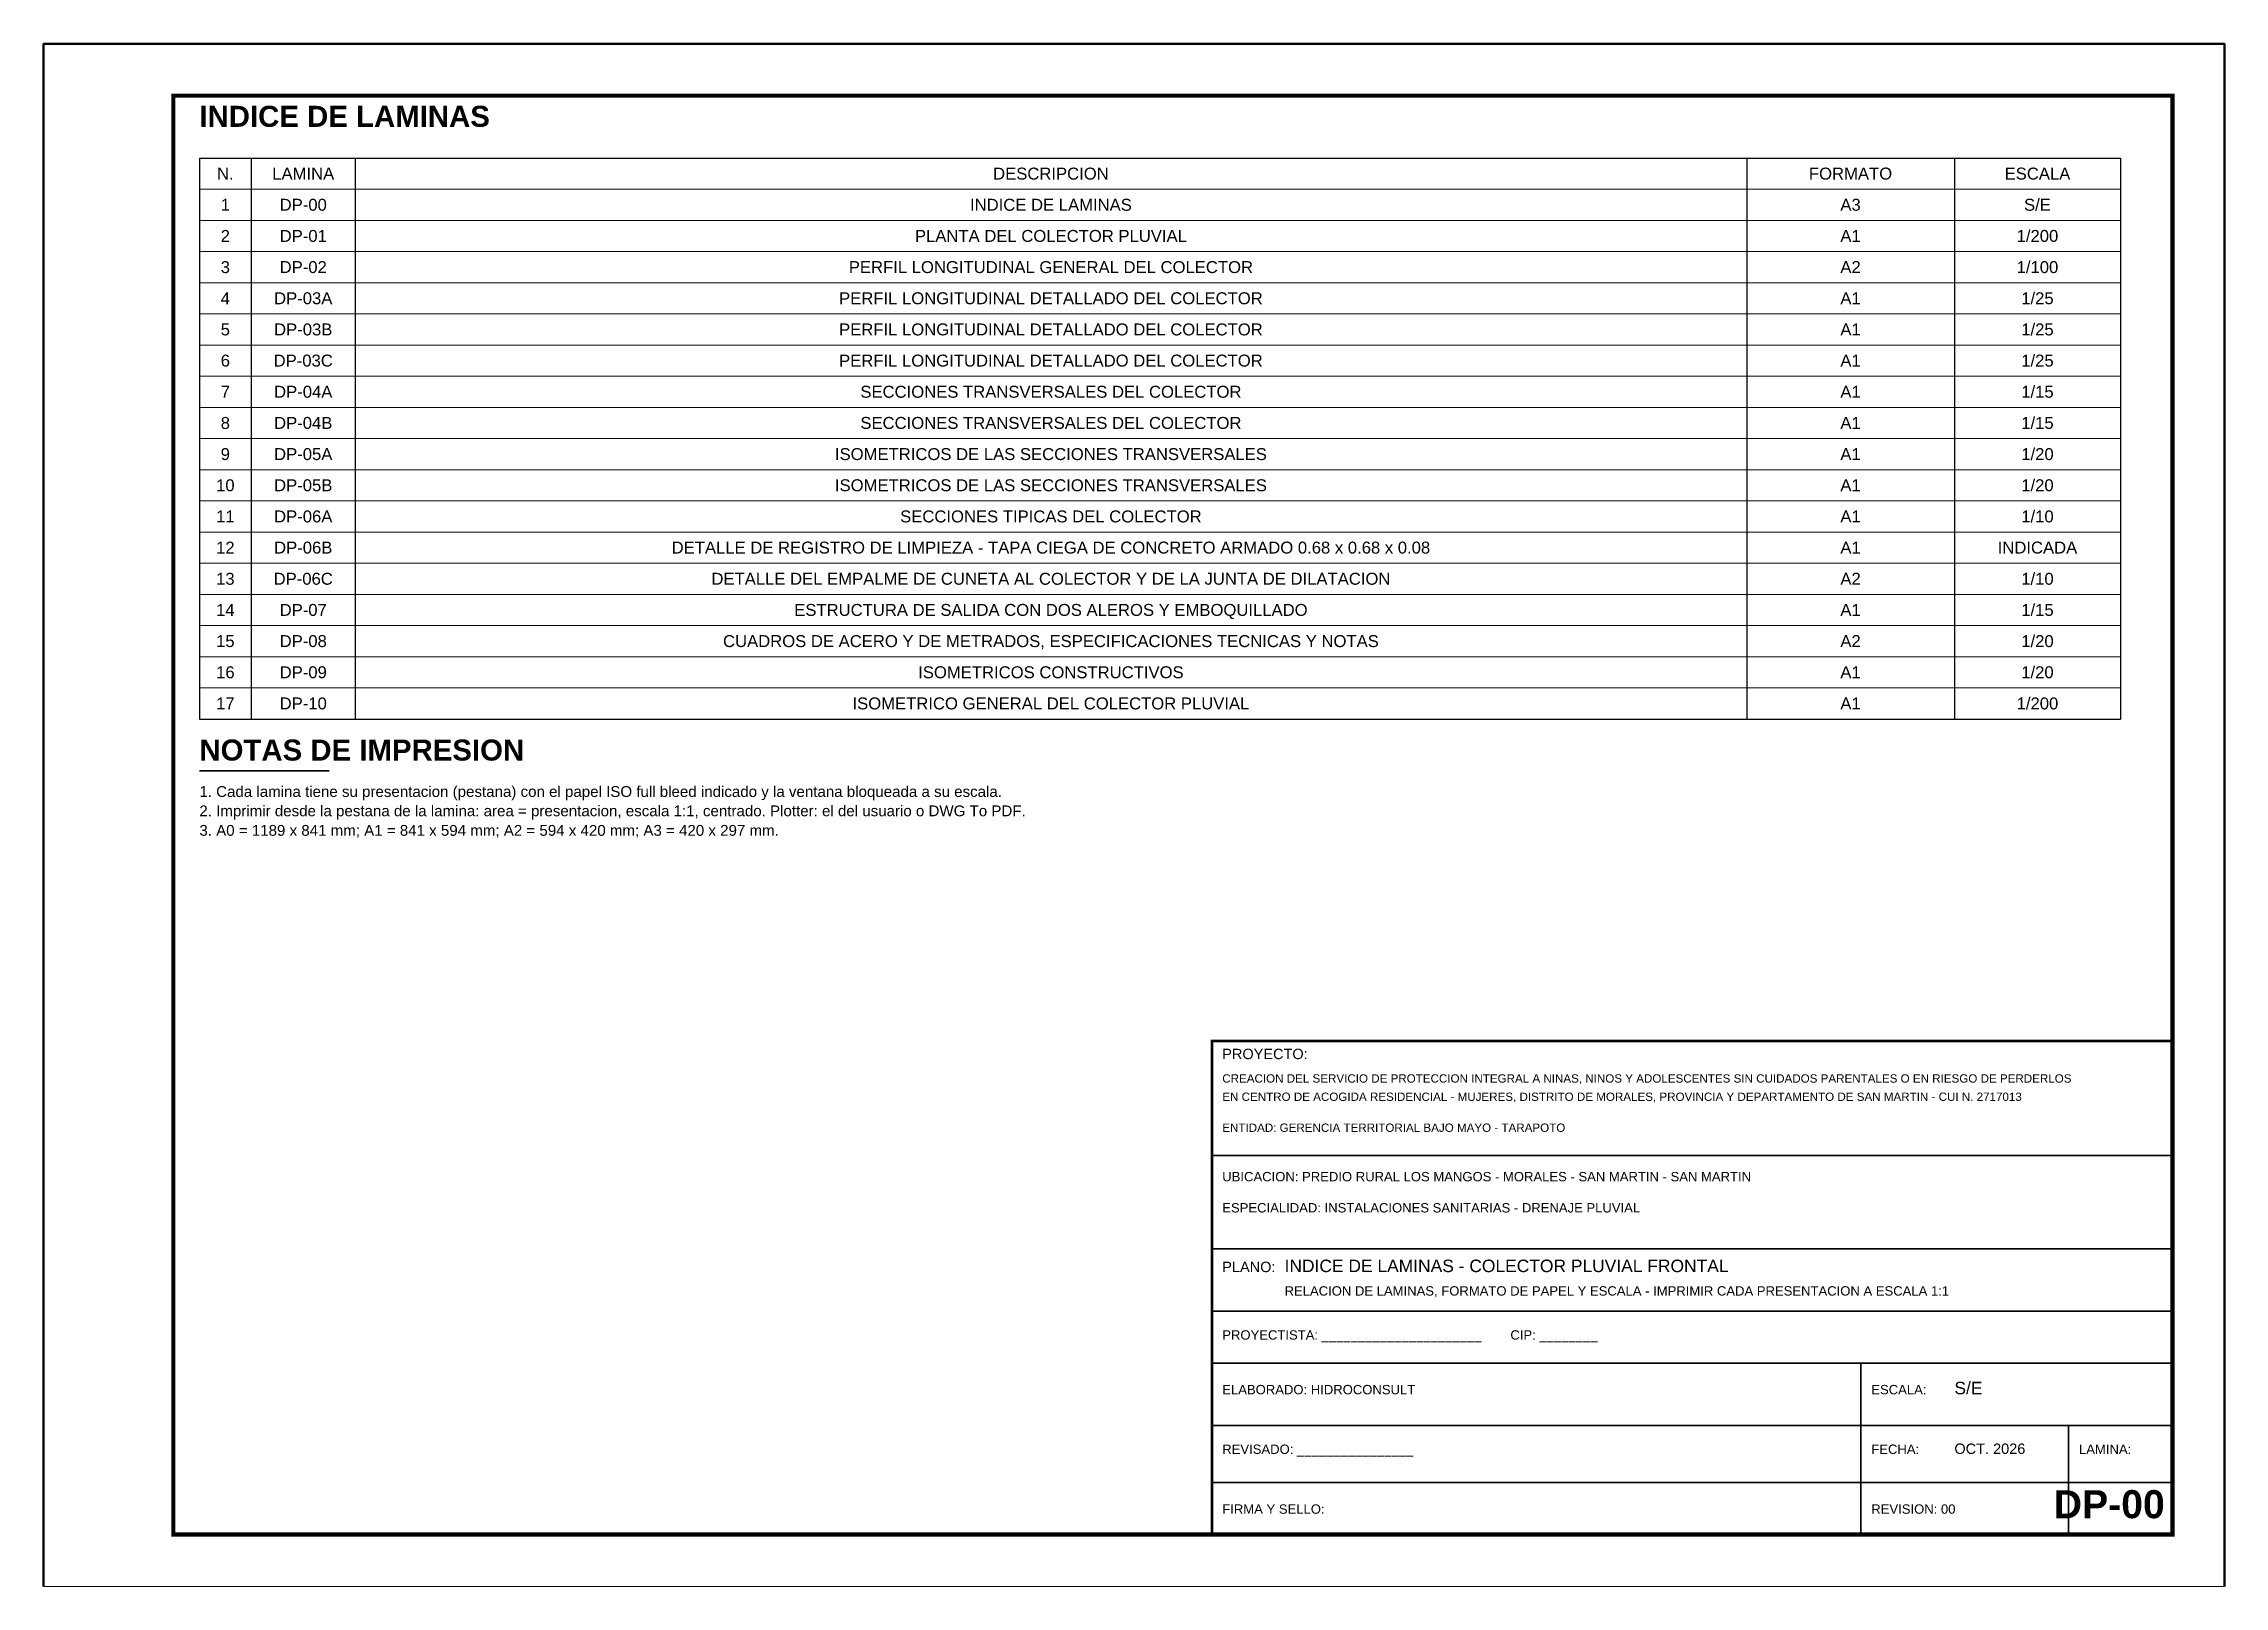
# Paper-space layout 'DP-00' of a CAD drawing. Header units: metres, sheet in millimetres. Extents: x 0 to 420, y 0 to 297.
# The model-space entities are those that its viewports show. They can reach past a viewport. Long polylines and large blocks are cut down to what shows.
import ezdxf
from ezdxf.enums import TextEntityAlignment as Align

# ---------------------------------------------------------------- set-up
doc = ezdxf.new("R2010")
doc.units = ezdxf.units.M
doc.header["$LTSCALE"] = 0.25
for name, color, linetype, lineweight in [('GRILLA', 9, 'CONTINUOUS', 13), ('MARCO', 7, 'CONTINUOUS', 50), ('ROTULO', 7, 'CONTINUOUS', 35), ('TITULOS', 160, 'CONTINUOUS', 35)]:
    doc.layers.add(name, color=color, linetype=linetype, lineweight=lineweight)
for name, color, linetype in [('ROTULO-TEXTO', 7, 'CONTINUOUS'), ('TEXTOS', 7, 'CONTINUOUS'), ('TEXTOS-NOTAS', 7, 'CONTINUOUS')]:
    doc.layers.add(name, color=color, linetype=linetype)
doc.styles.get("Standard").update_dxf_attribs({"font": 'arial.ttf'})
doc.styles.add('TITULOS', font='arialbd.ttf')

msp = doc.modelspace()

# ---------------------------------------------------------------- linework, layer by layer
at = {"layer": 'GRILLA'}
for p, q in [((-15.25, 6.725), (-6, 6.725)), ((-15.25, 6.575), (-6, 6.575)), ((-15.25, 6.425), (-6, 6.425)), ((-15.25, 6.275), (-6, 6.275)), ((-15.25, 6.125), (-6, 6.125)), ((-15.25, 5.975), (-6, 5.975)), ((-15.25, 5.825), (-6, 5.825)), ((-15.25, 5.675), (-6, 5.675)), ((-15.25, 5.525), (-6, 5.525)), ((-15.25, 5.375), (-6, 5.375)), ((-15.25, 5.225), (-6, 5.225)), ((-15.25, 5.075), (-6, 5.075)), ((-15.25, 4.925), (-6, 4.925)), ((-15.25, 4.775), (-6, 4.775)), ((-15.25, 4.625), (-6, 4.625)), ((-15.25, 4.475), (-6, 4.475)), ((-15.25, 4.325), (-6, 4.325))]:
    msp.add_line(p, q, dxfattribs=at)
at = {"layer": 'MARCO'}
msp.add_lwpolyline([(-16, 0), (-5.5, 0), (-5.5, 7.425), (-16, 7.425)], close=True, dxfattribs=at)
at = {"layer": 'MARCO', "const_width": 0.02}
msp.add_lwpolyline([(-15.375, 0.25), (-5.75, 0.25), (-5.75, 7.175), (-15.375, 7.175)], close=True, dxfattribs=at)
at = {"layer": 'ROTULO'}
for p, q in [((-10.375, 2.075), (-5.75, 2.075)), ((-10.375, 1.625), (-5.75, 1.625)), ((-10.375, 1.325), (-5.75, 1.325)), ((-10.375, 1.075), (-5.75, 1.075)), ((-7.25, 1.075), (-7.25, 0.25)), ((-10.375, 0.775), (-5.75, 0.775)), ((-6.25, 0.775), (-6.25, 0.25)), ((-10.375, 0.5), (-5.75, 0.5))]:
    msp.add_line(p, q, dxfattribs=at)
at = {"layer": 'ROTULO', "const_width": 0.0125}
msp.add_lwpolyline([(-10.375, 0.25), (-5.75, 0.25), (-5.75, 2.625), (-10.375, 2.625)], close=True, dxfattribs=at)
at = {"layer": 'TEXTOS'}
for p, q in [((-15.25, 6.875), (-6, 6.875)), ((-15.25, 6.875), (-15.25, 4.175)), ((-15, 6.875), (-15, 4.175)), ((-14.5, 6.875), (-14.5, 4.175)), ((-7.8, 6.875), (-7.8, 4.175)), ((-6.8, 6.875), (-6.8, 4.175)), ((-6, 6.875), (-6, 4.175)), ((-15.25, 4.175), (-6, 4.175))]:
    msp.add_line(p, q, dxfattribs=at)
at = {"layer": 'TITULOS'}
msp.add_line((-15.25, 3.925), (-14.625, 3.925), dxfattribs=at)

# ---------------------------------------------------------------- texts
at = {"layer": 'ROTULO-TEXTO'}
for s, height, p in [('PROYECTO:', 0.05, (-10.325, 2.538)), ('CREACION DEL SERVICIO DE PROTECCION INTEGRAL A NINAS, NINOS Y ADOLESCENTES SIN CUIDADOS PARENTALES O EN RIESGO DE PERDERLOS', 0.04, (-10.325, 2.425)), ('EN CENTRO DE ACOGIDA RESIDENCIAL - MUJERES, DISTRITO DE MORALES, PROVINCIA Y DEPARTAMENTO DE SAN MARTIN - CUI N. 2717013', 0.04, (-10.325, 2.337)), ('ENTIDAD: GERENCIA TERRITORIAL BAJO MAYO - TARAPOTO', 0.04, (-10.325, 2.188)), ('UBICACION: PREDIO RURAL LOS MANGOS - MORALES - SAN MARTIN - SAN MARTIN', 0.045, (-10.325, 1.95)), ('ESPECIALIDAD: INSTALACIONES SANITARIAS - DRENAJE PLUVIAL', 0.045, (-10.325, 1.8)), ('PLANO:', 0.05, (-10.325, 1.513)), ('INDICE DE LAMINAS - COLECTOR PLUVIAL FRONTAL', 0.06, (-10.025, 1.513)), ('RELACION DE LAMINAS, FORMATO DE PAPEL Y ESCALA - IMPRIMIR CADA PRESENTACION A ESCALA 1:1', 0.045, (-10.025, 1.4)), ('PROYECTISTA: ______________________        CIP: ________', 0.045, (-10.325, 1.188)), ('ELABORADO: HIDROCONSULT', 0.045, (-10.325, 0.925)), ('ESCALA:', 0.045, (-7.2, 0.925)), ('S/E', 0.06, (-6.8, 0.925)), ('REVISADO: ________________', 0.045, (-10.325, 0.638)), ('FECHA:', 0.045, (-7.2, 0.638)), ('OCT. 2026', 0.05, (-6.8, 0.638)), ('LAMINA:', 0.045, (-6.2, 0.638)), ('FIRMA Y SELLO:', 0.045, (-10.325, 0.35)), ('REVISION: 00', 0.045, (-7.2, 0.35))]:
    msp.add_text(s, height=height, dxfattribs=at).set_placement(p)
at = {"layer": 'TEXTOS'}
for s, height, p in [('N.', 0.0574, (-15.125, 6.8)), ('LAMINA', 0.0574, (-14.75, 6.8)), ('DESCRIPCION', 0.05738, (-11.15, 6.8)), ('FORMATO', 0.0574, (-7.3, 6.8)), ('ESCALA', 0.0574, (-6.4, 6.8)), ('1', 0.0574, (-15.125, 6.65)), ('DP-00', 0.0574, (-14.75, 6.65)), ('INDICE DE LAMINAS', 0.05738, (-11.15, 6.65)), ('A3', 0.0574, (-7.3, 6.65)), ('S/E', 0.0574, (-6.4, 6.65)), ('2', 0.0574, (-15.125, 6.5)), ('DP-01', 0.0574, (-14.75, 6.5)), ('PLANTA DEL COLECTOR PLUVIAL', 0.05738, (-11.15, 6.5)), ('A1', 0.0574, (-7.3, 6.5)), ('1/200', 0.0574, (-6.4, 6.5)), ('3', 0.0574, (-15.125, 6.35)), ('DP-02', 0.0574, (-14.75, 6.35)), ('PERFIL LONGITUDINAL GENERAL DEL COLECTOR', 0.05738, (-11.15, 6.35)), ('A2', 0.0574, (-7.3, 6.35)), ('1/100', 0.0574, (-6.4, 6.35)), ('4', 0.0574, (-15.125, 6.2)), ('DP-03A', 0.0574, (-14.75, 6.2)), ('PERFIL LONGITUDINAL DETALLADO DEL COLECTOR', 0.05738, (-11.15, 6.2)), ('A1', 0.0574, (-7.3, 6.2)), ('1/25', 0.0574, (-6.4, 6.2)), ('5', 0.0574, (-15.125, 6.05)), ('DP-03B', 0.0574, (-14.75, 6.05)), ('PERFIL LONGITUDINAL DETALLADO DEL COLECTOR', 0.05738, (-11.15, 6.05)), ('A1', 0.0574, (-7.3, 6.05)), ('1/25', 0.0574, (-6.4, 6.05)), ('6', 0.0574, (-15.125, 5.9)), ('DP-03C', 0.0574, (-14.75, 5.9)), ('PERFIL LONGITUDINAL DETALLADO DEL COLECTOR', 0.05738, (-11.15, 5.9)), ('A1', 0.0574, (-7.3, 5.9)), ('1/25', 0.0574, (-6.4, 5.9)), ('7', 0.0574, (-15.125, 5.75)), ('DP-04A', 0.0574, (-14.75, 5.75)), ('SECCIONES TRANSVERSALES DEL COLECTOR', 0.05738, (-11.15, 5.75)), ('A1', 0.0574, (-7.3, 5.75)), ('1/15', 0.0574, (-6.4, 5.75)), ('8', 0.0574, (-15.125, 5.6)), ('DP-04B', 0.0574, (-14.75, 5.6)), ('SECCIONES TRANSVERSALES DEL COLECTOR', 0.05738, (-11.15, 5.6)), ('A1', 0.0574, (-7.3, 5.6)), ('1/15', 0.0574, (-6.4, 5.6)), ('9', 0.0574, (-15.125, 5.45)), ('DP-05A', 0.0574, (-14.75, 5.45)), ('ISOMETRICOS DE LAS SECCIONES TRANSVERSALES', 0.05738, (-11.15, 5.45)), ('A1', 0.0574, (-7.3, 5.45)), ('1/20', 0.0574, (-6.4, 5.45)), ('10', 0.0574, (-15.125, 5.3)), ('DP-05B', 0.0574, (-14.75, 5.3)), ('ISOMETRICOS DE LAS SECCIONES TRANSVERSALES', 0.05738, (-11.15, 5.3)), ('A1', 0.0574, (-7.3, 5.3)), ('1/20', 0.0574, (-6.4, 5.3)), ('11', 0.0574, (-15.125, 5.15)), ('DP-06A', 0.0574, (-14.75, 5.15)), ('SECCIONES TIPICAS DEL COLECTOR', 0.05738, (-11.15, 5.15)), ('A1', 0.0574, (-7.3, 5.15)), ('1/10', 0.0574, (-6.4, 5.15)), ('12', 0.0574, (-15.125, 5)), ('DP-06B', 0.0574, (-14.75, 5)), ('DETALLE DE REGISTRO DE LIMPIEZA - TAPA CIEGA DE CONCRETO ARMADO 0.68 x 0.68 x 0.08', 0.05738, (-11.15, 5)), ('A1', 0.0574, (-7.3, 5)), ('INDICADA', 0.0574, (-6.4, 5)), ('13', 0.0574, (-15.125, 4.85)), ('DP-06C', 0.0574, (-14.75, 4.85)), ('DETALLE DEL EMPALME DE CUNETA AL COLECTOR Y DE LA JUNTA DE DILATACION', 0.05738, (-11.15, 4.85)), ('A2', 0.0574, (-7.3, 4.85)), ('1/10', 0.0574, (-6.4, 4.85)), ('14', 0.0574, (-15.125, 4.7)), ('DP-07', 0.0574, (-14.75, 4.7)), ('ESTRUCTURA DE SALIDA CON DOS ALEROS Y EMBOQUILLADO', 0.05738, (-11.15, 4.7)), ('A1', 0.0574, (-7.3, 4.7)), ('1/15', 0.0574, (-6.4, 4.7)), ('15', 0.0574, (-15.125, 4.55)), ('DP-08', 0.0574, (-14.75, 4.55)), ('CUADROS DE ACERO Y DE METRADOS, ESPECIFICACIONES TECNICAS Y NOTAS', 0.05738, (-11.15, 4.55)), ('A2', 0.0574, (-7.3, 4.55)), ('1/20', 0.0574, (-6.4, 4.55)), ('16', 0.0574, (-15.125, 4.4)), ('DP-09', 0.0574, (-14.75, 4.4)), ('ISOMETRICOS CONSTRUCTIVOS', 0.05738, (-11.15, 4.4)), ('A1', 0.0574, (-7.3, 4.4)), ('1/20', 0.0574, (-6.4, 4.4)), ('17', 0.0574, (-15.125, 4.25)), ('DP-10', 0.0574, (-14.75, 4.25)), ('ISOMETRICO GENERAL DEL COLECTOR PLUVIAL', 0.05738, (-11.15, 4.25)), ('A1', 0.0574, (-7.3, 4.25)), ('1/200', 0.0574, (-6.4, 4.25))]:
    msp.add_text(s, height=height, dxfattribs=at).set_placement(p, align=Align.MIDDLE_CENTER)
at = {"layer": 'TEXTOS-NOTAS'}
for s, p in [('1. Cada lamina tiene su presentacion (pestana) con el papel ISO full bleed indicado y la ventana bloqueada a su escala.', (-15.25, 3.8)), ('2. Imprimir desde la pestana de la lamina: area = presentacion, escala 1:1, centrado. Plotter: el del usuario o DWG To PDF.', (-15.25, 3.707)), ('3. A0 = 1189 x 841 mm; A1 = 841 x 594 mm; A2 = 594 x 420 mm; A3 = 420 x 297 mm.', (-15.25, 3.613))]:
    msp.add_text(s, height=0.052, dxfattribs=at).set_placement(p)
at = {"layer": 'TITULOS', "style": 'TITULOS'}
for s, p in [('INDICE DE LAMINAS', (-15.25, 7.025)), ('NOTAS DE IMPRESION', (-15.25, 3.975))]:
    msp.add_text(s, height=0.10125, dxfattribs=at).set_placement(p)
msp.add_text('DP-00', height=0.135, dxfattribs=at).set_placement((-5.787, 0.288), align=Align.BOTTOM_RIGHT)

psp = doc.layouts.new('DP-00')

# ---------------------------------------------------------------- viewports
at = {"layer": 'MARCO'}
psp.add_viewport(center=(210, 148.5), size=(420, 297), view_center_point=(-10.75, 3.713), view_height=7.425, dxfattribs=at)

doc.saveas('drawing.dxf')
